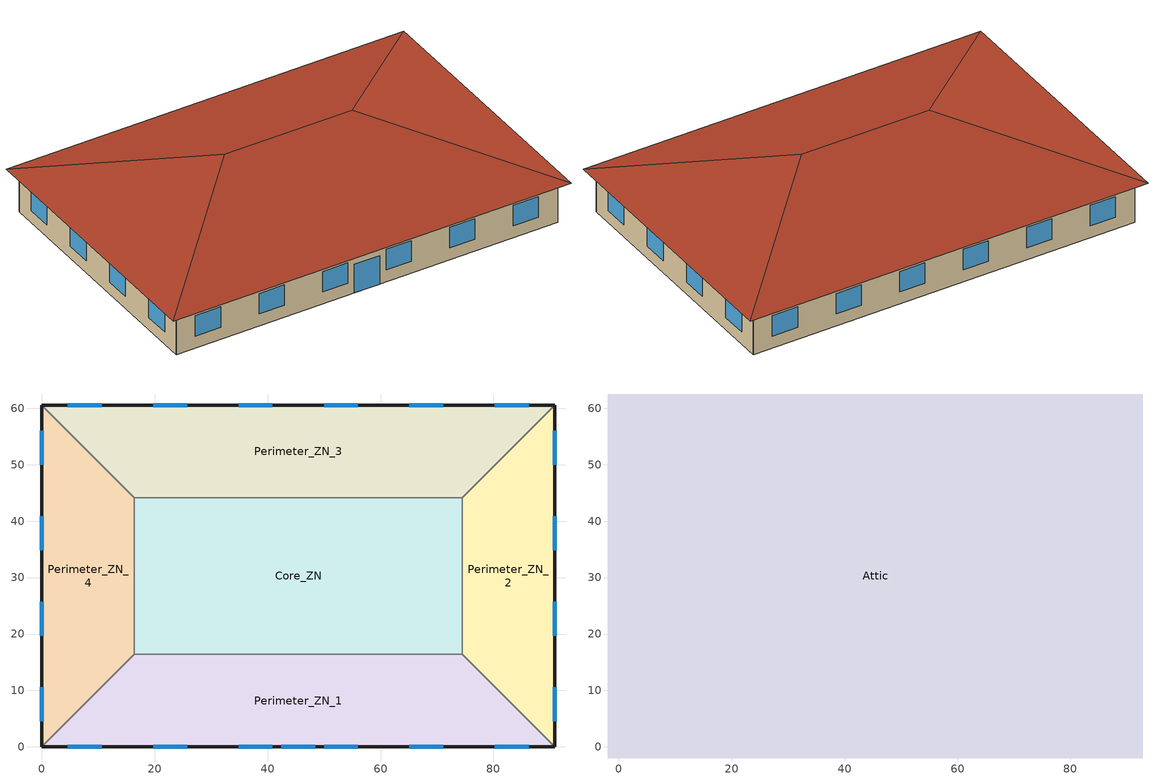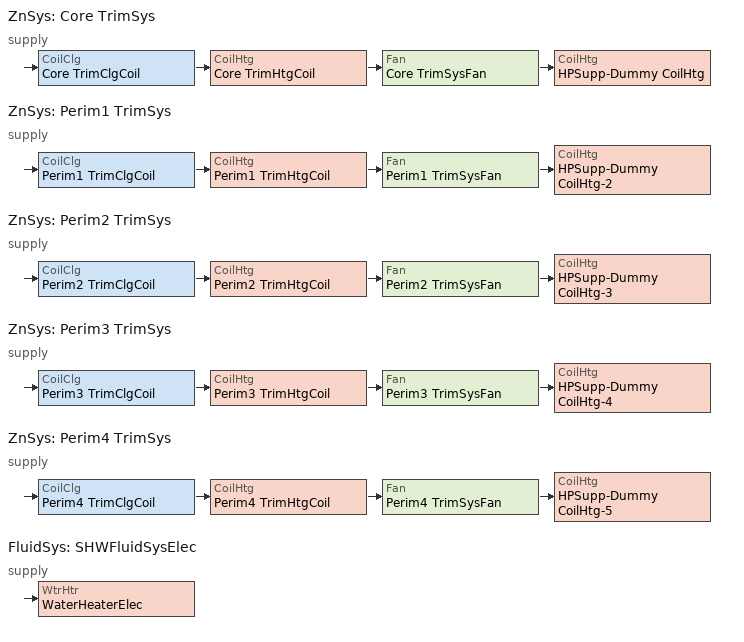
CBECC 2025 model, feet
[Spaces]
Perimeter_ZN_1
 floor ground: 74.44,16.4 90.85,0 0,0 16.4,16.4 z0
 wall outside: 0,0 90.85,0 z0:10.01
 wall to Perimeter_ZN_2: 90.85,0 74.44,16.4 z0:10.01
 wall to Core_ZN: 74.44,16.4 16.4,16.4 z0:10.01
 wall to Perimeter_ZN_4: 16.4,16.4 0,0 z0:10.01
 window (Base_AllCZ_FixedWindowU34): 4.56,0 10.56,0 / 65.12,0 71.13,0 / 50,0 56,0 / 80.28,0 86.29,0 / 19.72,0 25.72,0 / 34.84,0 40.85,0 z2.95:7.95
 window (Glazed Door): 42.42,0 48.43,0 z0:7
Perimeter_ZN_2
 floor ground: 90.85,60.56 90.85,0 74.44,16.4 74.44,44.16 z0
 wall outside: 90.85,0 90.85,60.56 z0:10.01
 wall to Perimeter_ZN_3: 90.85,60.56 74.44,44.16 z0:10.01
 wall to Core_ZN: 74.44,44.16 74.44,16.4 z0:10.01
 window (Base_AllCZ_FixedWindowU34): 90.85,34.84 90.85,40.85 / 90.85,50 90.85,56 / 90.85,19.72 90.85,25.72 / 90.85,4.56 90.85,10.56 z2.95:7.95
Core_ZN
 floor ground: 74.44,44.16 74.44,16.4 16.4,16.4 16.4,44.16 z0
 wall to Perimeter_ZN_3: 74.44,44.16 16.4,44.16 z0:10.01
 wall to Perimeter_ZN_4: 16.4,44.16 16.4,16.4 z0:10.01
Perimeter_ZN_3
 floor ground: 90.85,60.56 74.44,44.16 16.4,44.16 0,60.56 z0
 wall outside: 90.85,60.56 0,60.56 z0:10.01
 wall to Perimeter_ZN_4: 0,60.56 16.4,44.16 z0:10.01
 window (Base_AllCZ_FixedWindowU34): 25.72,60.56 19.72,60.56 / 71.13,60.56 65.12,60.56 / 86.29,60.56 80.28,60.56 / 10.56,60.56 4.56,60.56 / 56,60.56 50,60.56 / 40.85,60.56 34.84,60.56 z2.95:7.95
Perimeter_ZN_4
 floor ground: 0,60.56 16.4,44.16 16.4,16.4 0,0 z0
 wall outside: 0,60.56 0,0 z0:10.01
 window (Base_AllCZ_FixedWindowU34): 0,56 0,50 / 0,40.85 0,34.84 / 0,10.56 0,4.56 / 0,25.72 0,19.72 z2.95:7.95
Attic
 floor outside: 92.81,62.53 90.85,60.56 0,60.56 -1.97,62.53 z10.01; 92.81,62.53 92.81,-1.97 90.85,0 90.85,60.56 z10.01; -1.97,62.53 0,60.56 0,0 -1.97,-1.97 z10.01; 90.85,0 92.81,-1.97 -1.97,-1.97 0,0 z10.01
 floor to Core_ZN: 74.44,44.16 74.44,16.4 16.4,16.4 16.4,44.16 z10.01
 floor to Perimeter_ZN_2: 90.85,60.56 90.85,0 74.44,16.4 74.44,44.16 z10.01
 floor to Perimeter_ZN_4: 0,60.56 16.4,44.16 16.4,16.4 0,0 z10.01
 floor to Perimeter_ZN_1: 74.44,16.4 90.85,0 0,0 16.4,16.4 z10.01
 floor to Perimeter_ZN_3: 90.85,60.56 74.44,44.16 16.4,44.16 0,60.56 z10.01
 roof outside: 60.56,30.28,20.77 92.81,62.53,10.01 -1.97,62.53,10.01 30.28,30.28,20.77; 30.28,30.28,20.77 -1.97,62.53,10.01 -1.97,-1.97,10.01; 60.56,30.28,20.77 92.81,-1.97,10.01 92.81,62.53,10.01; 30.28,30.28,20.77 -1.97,-1.97,10.01 92.81,-1.97,10.01 60.56,30.28,20.77
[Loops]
ZnSys 'Core TrimSys'
 supply: CoilClg 'Core TrimClgCoil' > CoilHtg 'Core TrimHtgCoil' > Fan 'Core TrimSysFan' > CoilHtg 'HPSupp-Dummy CoilHtg'
ZnSys 'Perim1 TrimSys'
 supply: CoilClg 'Perim1 TrimClgCoil' > CoilHtg 'Perim1 TrimHtgCoil' > Fan 'Perim1 TrimSysFan' > CoilHtg 'HPSupp-Dummy CoilHtg-2'
ZnSys 'Perim2 TrimSys'
 supply: CoilClg 'Perim2 TrimClgCoil' > CoilHtg 'Perim2 TrimHtgCoil' > Fan 'Perim2 TrimSysFan' > CoilHtg 'HPSupp-Dummy CoilHtg-3'
ZnSys 'Perim3 TrimSys'
 supply: CoilClg 'Perim3 TrimClgCoil' > CoilHtg 'Perim3 TrimHtgCoil' > Fan 'Perim3 TrimSysFan' > CoilHtg 'HPSupp-Dummy CoilHtg-4'
ZnSys 'Perim4 TrimSys'
 supply: CoilClg 'Perim4 TrimClgCoil' > CoilHtg 'Perim4 TrimHtgCoil' > Fan 'Perim4 TrimSysFan' > CoilHtg 'HPSupp-Dummy CoilHtg-5'
FluidSys 'SHWFluidSysElec'
 supply: WtrHtr 'WaterHeaterElec'
[Proj]
020012-OffSml-CECStd22: ZipCode=95814
[Bldg]
Small Office: TotStoryCnt=1; AboveGrdStoryCnt=1
[FenCons] FenType=VerticalFenestration; AssmContext=Manufactured; CertificationMthd=NFRCRated
Name | FenProdType | UFactor | VT
Base_AllCZ_FixedWindowU34 | FixedWindow | 0.34 | 0.42
Glazed Door | GlazedDoor | 0.45 | 0.17
[Story]
Building Story 1
[Spc] Story=Building Story 1
Name | ThrmlZnRef | Vol | SpcFunc | CondgType | SecSide100PctControlled
Perimeter_ZN_1 | Perimeter_ZN_1 Thermal Zone | 12219.7 | Office Area (>250 square feet)
Perimeter_ZN_2 | Perimeter_ZN_2 Thermal Zone | 7248.87 | Office Area (>250 square feet)
Perimeter_ZN_3 | Perimeter_ZN_3 Thermal Zone | 12219.7 | Office Area (>250 square feet)
Perimeter_ZN_4 | Perimeter_ZN_4 Thermal Zone | 7248.87 | Office Area (>250 square feet)
Core_ZN | Core_ZN Thermal Zone | 16119.6 | Office Area (>250 square feet)
Attic | Attic Thermal Zone | 28195.7 | Unoccupied-Exclude from Gross Floor Area | IndirectlyConditioned | 0
[ThrmlZn]
Attic Thermal Zone; Core_ZN Thermal Zone; Perimeter_ZN_1 Thermal Zone; Perimeter_ZN_2 Thermal Zone; Perimeter_ZN_3 Thermal Zone; Perimeter_ZN_4 Thermal Zone
[ZnSys]
Name | Type | SubType | HasDirectEvap | EvapClrPriSupFlow | EvapClrPriSupExtStaticPress
Core ZnSys; Perim1 ZnSys; Perim2 ZnSys; Perim3 ZnSys; Perim4 ZnSys | EvaporativeCooler | Advanced IEC | 1 | 1900 | 1.5
Core TrimSys; Perim1 TrimSys; Perim2 TrimSys; Perim3 TrimSys; Perim4 TrimSys | PTHP
[CoilClg]
Name | Sys
Core TrimClgCoil | Core TrimSys
Perim1 TrimClgCoil | Perim1 TrimSys
Perim2 TrimClgCoil | Perim2 TrimSys
Perim3 TrimClgCoil | Perim3 TrimSys
Perim4 TrimClgCoil | Perim4 TrimSys
[CoilHtg]
Name | Sys | Type | IsDummy
Core TrimHtgCoil | Core TrimSys | HeatPump
HPSupp-Dummy CoilHtg | Core TrimSys | Resistance | 1
Perim1 TrimHtgCoil | Perim1 TrimSys | HeatPump
HPSupp-Dummy CoilHtg-2 | Perim1 TrimSys | Resistance | 1
Perim2 TrimHtgCoil | Perim2 TrimSys | HeatPump
HPSupp-Dummy CoilHtg-3 | Perim2 TrimSys | Resistance | 1
Perim3 TrimHtgCoil | Perim3 TrimSys | HeatPump
HPSupp-Dummy CoilHtg-4 | Perim3 TrimSys | Resistance | 1
Perim4 TrimHtgCoil | Perim4 TrimSys | HeatPump
HPSupp-Dummy CoilHtg-5 | Perim4 TrimSys | Resistance | 1
[Fan] ModelingMthd=StaticPressure; TotStaticPress=2
Name | Sys
Core TrimSysFan | Core TrimSys
Perim1 TrimSysFan | Perim1 TrimSys
Perim2 TrimSysFan | Perim2 TrimSys
Perim3 TrimSysFan | Perim3 TrimSys
Perim4 TrimSysFan | Perim4 TrimSys
[FluidSys]
SHWFluidSysElec: Type=ServiceHotWater
[FluidSeg] Sys=SHWFluidSysElec
Name | Type | Src
SHWSupplyElec | PrimarySupply
SHWMakeupElec | MakeupFluid | MunicipalWater
[WtrHtr]
WaterHeaterElec: Sys=SHWFluidSysElec; FluidSegOutRef=SHWSupplyElec; FluidSegMakeupRef=SHWMakeupElec
